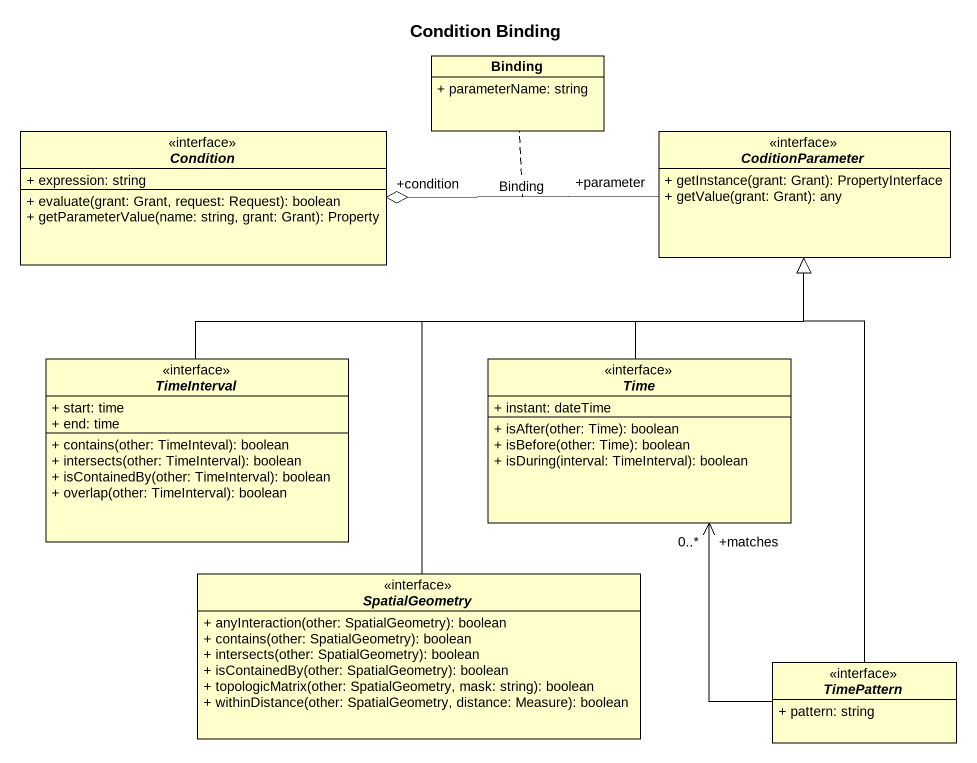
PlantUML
@startuml
title Condition Binding
hide circle
hide empty members
skinparam classAttributeIconSize 0
class Binding {
  + parameterName: string
}
interface Condition {
  + expression: string
  + evaluate(grant: Grant, request: Request): boolean
  + getParameterValue(name: string, grant: Grant): Property
}
interface CoditionParameter {
  + getInstance(grant: Grant): PropertyInterface
  + getValue(grant: Grant): any
}
interface TimeInterval {
  + start: time
  + end: time
  + contains(other: TimeInteval): boolean
  + intersects(other: TimeInterval): boolean
  + isContainedBy(other: TimeInterval): boolean
  + overlap(other: TimeInterval): boolean
}
interface Time {
  + instant: dateTime
  + isAfter(other: Time): boolean
  + isBefore(other: Time): boolean
  + isDuring(interval: TimeInterval): boolean
}
interface SpatialGeometry {
  + anyInteraction(other: SpatialGeometry): boolean
  + contains(other: SpatialGeometry): boolean
  + intersects(other: SpatialGeometry): boolean
  + isContainedBy(other: SpatialGeometry): boolean
  + topologicMatrix(other: SpatialGeometry, mask: string): boolean
  + withinDistance(other: SpatialGeometry, distance: Measure): boolean
}
interface TimePattern {
  + pattern: string
}
Condition "+condition" o-right- "+parameter" CoditionParameter : Binding
(Condition, CoditionParameter) .. Binding
TimeInterval -right-|> CoditionParameter
Time -up-|> CoditionParameter
SpatialGeometry -up-|> CoditionParameter
TimePattern -up-|> CoditionParameter
TimePattern -up-> "+matches\n0..*" Time
@enduml
